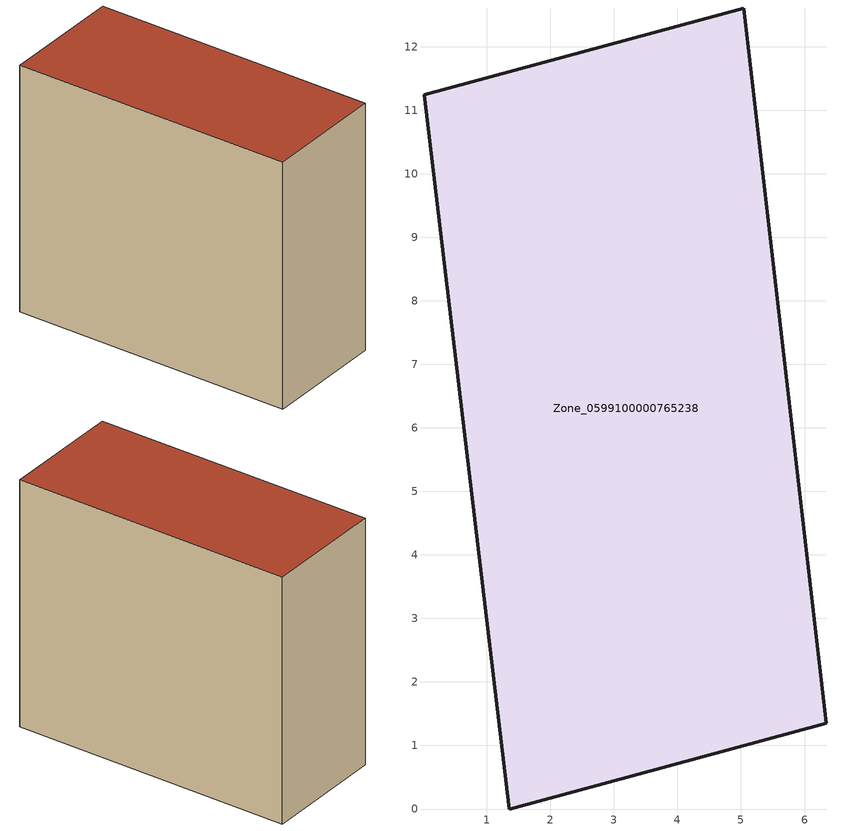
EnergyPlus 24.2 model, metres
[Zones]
Zone_0599100000765238
 floor ground (C_G): 5.04,12.61 6.34,1.35 1.35,0 0.01,11.25 z0
 wall outside (C_F): 5.04,12.61 0.01,11.25 1.35,0 6.34,1.35 5.04,12.61 z0:9.06
 roof outside (C_R): 6.34,1.35 5.04,12.61 0.01,11.25 1.35,0 z9.06
[BUILDING]
Pand.0599100000765238: North Axis=0; Terrain=City; Loads Convergence Tolerance Value=0.04; Temperature Convergence Tolerance Value=0.4; Solar Distribution=FullExterior; Maximum Number of Warmup Days=25; Minimum Number of Warmup Days=1
[Site:Location]
Rotterdam.The.Hague.AP_ZH_NLD Design_Conditions: Latitude=51.96; Longitude=4.45; Time Zone=1; Elevation=-4.5
[SITE:GROUNDTEMPERATURE:BUILDINGSURFACE]
18, 18, 18, 18, 18, 18, 18, 18, 18, 18, 18, 18
[MATERIAL] Thermal Absorptance=0.9; Solar Absorptance=0.7; Visible Absorptance=0.7
Name | Roughness | Thickness | Conductivity | Density | Specific Heat
G.TI.2015-2018 | MediumSmooth | 0.15 | 0.0428571 | 540 | 1210
F.TI.2015-2018 | Rough | 0.3 | 0.0666667 | 1920 | 840
R.TI.2015-2018 | MediumRough | 0.2 | 0.0333333 | 1500 | 1000
[CONSTRUCTION]
C_G: G.TI.2015-2018
C_F: F.TI.2015-2018
C_R: R.TI.2015-2018
[ZONE]
Zone_0599100000765238: Type=1; Multiplier=1; Ceiling Height=Autocalculate; Volume=Autocalculate; Floor Area=autocalculate; Part of Total Floor Area=Yes
[ZONEINFILTRATION:DESIGNFLOWRATE]
Infil_Zone_0599100000765238: Zone or ZoneList or Space or SpaceList=Zone_0599100000765238; Schedule=AlwaysOn; Design Flow Rate Calculation Method=Flow/Area; Flow Rate per Floor Area=0.0015; Constant Term Coefficient=1; Temperature Term Coefficient=0; Velocity Term Coefficient=0; Velocity Squared Term Coefficient=0
[HVACTEMPLATE:ZONE:IDEALLOADSAIRSYSTEM]
Zone_0599100000765238: Maximum Heating Supply Air Temperature=50; Minimum Cooling Supply Air Temperature=13; Maximum Heating Supply Air Humidity Ratio=0.0156; Minimum Cooling Supply Air Humidity Ratio=0.0077; Heating Limit=NoLimit; Cooling Limit=NoLimit; Dehumidification Control Type=ConstantSensibleHeatRatio; Cooling Sensible Heat Ratio=0.7; Dehumidification Setpoint=60; Humidification Control Type=None; Humidification Setpoint=30; Outdoor Air Method=None; Outdoor Air Flow Rate per Person=0.00944; Outdoor Air Flow Rate per Zone Floor Area=0; Outdoor Air Flow Rate per Zone=0; Demand Controlled Ventilation Type=None; Outdoor Air Economizer Type=NoEconomizer; Heat Recovery Type=None; Sensible Heat Recovery Effectiveness=0.7; Latent Heat Recovery Effectiveness=0.65
[ZONECONTROL:THERMOSTAT]
ThermostatControl_Zone_0599100000765238: Zone or ZoneList=Zone_0599100000765238; Control Type Schedule=DualSetpointControlType; Control 1=Thermostat_Zone_0599100000765238; Temperature Difference Between Cutout And Setpoint=0
[THERMOSTATSETPOINT:DUALSETPOINT]
Thermostat_Zone_0599100000765238: Heating Setpoint Temperature Schedule=HeatingSetpoint_Zone_0599100000765238; Cooling Setpoint Temperature Schedule=CoolingSetpoint_Zone_0599100000765238
[SCHEDULE:COMPACT]
HeatingSetpoint_Zone_0599100000765238: Through: 12/31, For: AllDays, Until: 24:00, 21
CoolingSetpoint_Zone_0599100000765238: Through: 12/31, For: AllDays, Until: 24:00, 24
DualSetpointControlType: Through: 12/31, For: AllDays, Until: 24:00, 4
AlwaysOn: Through: 12/31, For: AllDays, Until: 24:00, 1
